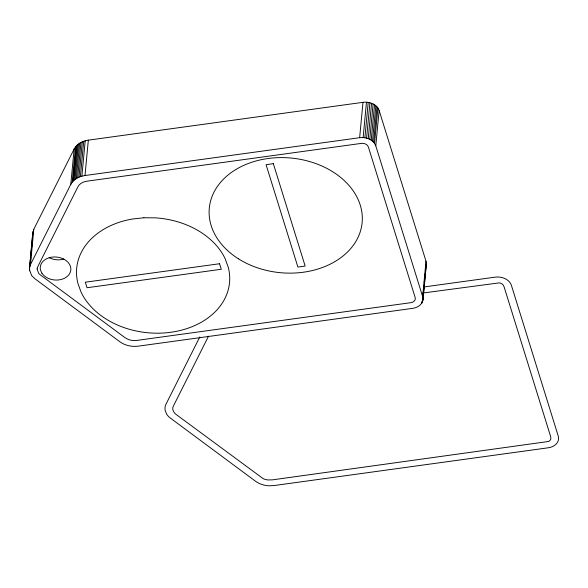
<?xml version="1.0" encoding="UTF-8"?>
<svg xmlns="http://www.w3.org/2000/svg" width="588" height="588" viewBox="0 0 588 588"><rect width="100%" height="100%" fill="white"/><g stroke="black" fill="none" stroke-linecap="round" stroke-linejoin="round"><path stroke-width="0.88" d="M29.4 269.547L32.766 232.921L33.788 229.298L74.132 149.036C76.859 143.773 82.673 140.936 88.34 140.15L362.987 102.327C369.257 101.496 376.835 104.105 379.135 110.485L425.999 261.226L426.351 263.858L423.007 299.241C422.75 304.488 417.473 307.781 412.695 308.347L138.202 346.163C131.822 346.964 125.097 345.582 119.864 341.753L34.795 278.653L31.693 275.603L29.4 269.547L32.95 231.687M32.744 234.171L32.766 232.921M29.54 270.803L29.716 268.988M30.054 265.357L30.311 262.638M30.569 259.918L30.826 257.199M31.171 253.568L31.429 250.848M31.774 247.217L32.031 244.498M32.369 240.867L32.627 238.147M29.422 268.297L30.451 264.673L33.788 229.298M30.451 264.673L70.788 184.411L74.132 149.036M70.788 184.411L72.184 182.221L75.529 146.846M72.184 182.221L73.059 181.207L76.403 145.831M73.059 181.207L74.044 180.259L77.388 144.883M74.044 180.259L75.132 179.377L78.476 144.001M75.132 179.377L76.315 178.561L79.659 143.185M76.315 178.561L77.594 177.833L80.938 142.458M77.594 177.833L78.954 177.186L82.298 141.811M78.954 177.186L80.38 176.635L83.724 141.252M80.38 176.635L81.872 176.165L85.216 140.789M81.872 176.165L84.995 175.525L88.34 140.15M84.995 175.525L359.643 137.702L362.987 102.327M359.643 137.702L363.127 137.577L366.471 102.202M423.007 299.241L422.654 296.602L375.791 145.861C374.196 141.223 369.499 138.525 364.876 137.768L368.22 102.393M366.589 138.136L369.925 102.76M368.228 138.665L371.572 103.29M369.779 139.349L373.123 103.973M371.212 140.172L374.556 104.796M372.498 141.127L375.842 105.752M373.615 142.186L376.959 106.81M374.549 143.347L377.893 107.972M375.791 145.861L379.135 110.485M421.839 303.033L422.008 301.218M422.654 296.602L425.999 261.226M422.449 301.82L422.794 298.19M423.051 295.47L423.397 291.839M423.654 289.12L423.911 286.4M424.249 282.769L424.595 279.138M424.852 276.419L425.109 273.699M425.455 270.068L425.712 267.349M422.845 300.549L426.351 263.858M199.795 336.953L166.036 404.11A17.008 12.76 5.4 0 0 165.132 410.24L166.514 413.893A17.008 12.76 5.4 0 0 170.388 418.09L255.457 481.19A20.146 15.112 5.4 0 0 268.9 485.798L273.795 485.592L548.288 447.784A13.443 10.084 5.4 0 0 558.24 436.031L511.384 285.298A13.443 10.084 5.4 0 0 495.236 277.139L423.389 287.032M208.549 336.138L173.35 406.154C171.645 408.983 173.585 412.475 175.878 414.283L263.152 478.625A12.466 9.349 5.4 0 0 267.981 479.948L272.487 479.845L548.553 441.47A5.748 4.314 5.4 0 0 550.853 438.751L550.677 436.686L504.048 286.694L502.983 284.754A5.748 4.314 5.4 0 0 499.241 282.865L422.823 293.037M363.127 137.577L364.876 137.768M63.769 259.073A15.354 11.517 5.4 0 1 49.179 257.669M37.073 268.966L38.712 273.442L40.285 274.846L124.854 337.571L128.471 339.57L132.388 340.511L136.894 340.408L410.439 302.732C413.158 302.68 416.282 300.233 415.084 297.249L368.456 147.257C367.559 144.104 363.869 142.913 360.922 143.45L87.075 181.17C83.378 181.618 79.564 183.449 77.866 186.933L37.764 266.717L37.073 268.966M273.31 163.633L266.077 164.706L297.896 267.055L305.157 266.055L273.31 163.633M219.5 263.747L85.326 282.196L87.046 287.738L221.316 269.267L219.5 263.747M143.891 217.773L132.66 218.986A76.763 57.58 5.4 0 0 77.961 283.534L81.012 291.971A76.763 57.58 5.4 0 0 173.563 331.86A76.763 57.58 5.4 0 0 228.262 267.312L225.211 258.874A76.763 57.58 5.4 0 0 155.335 217.847L143.891 217.773M41.932 273.244L40.579 270.355A15.354 11.517 5.4 0 1 58.918 257.397A15.354 11.517 5.4 0 1 67.671 276.066A15.354 11.517 5.4 0 1 41.932 273.244M238.456 258.83A76.763 57.58 5.4 0 0 361.561 226.608A76.763 57.58 5.4 0 0 257.125 160.671A76.763 57.58 5.4 0 0 238.456 258.83"/></g></svg>
